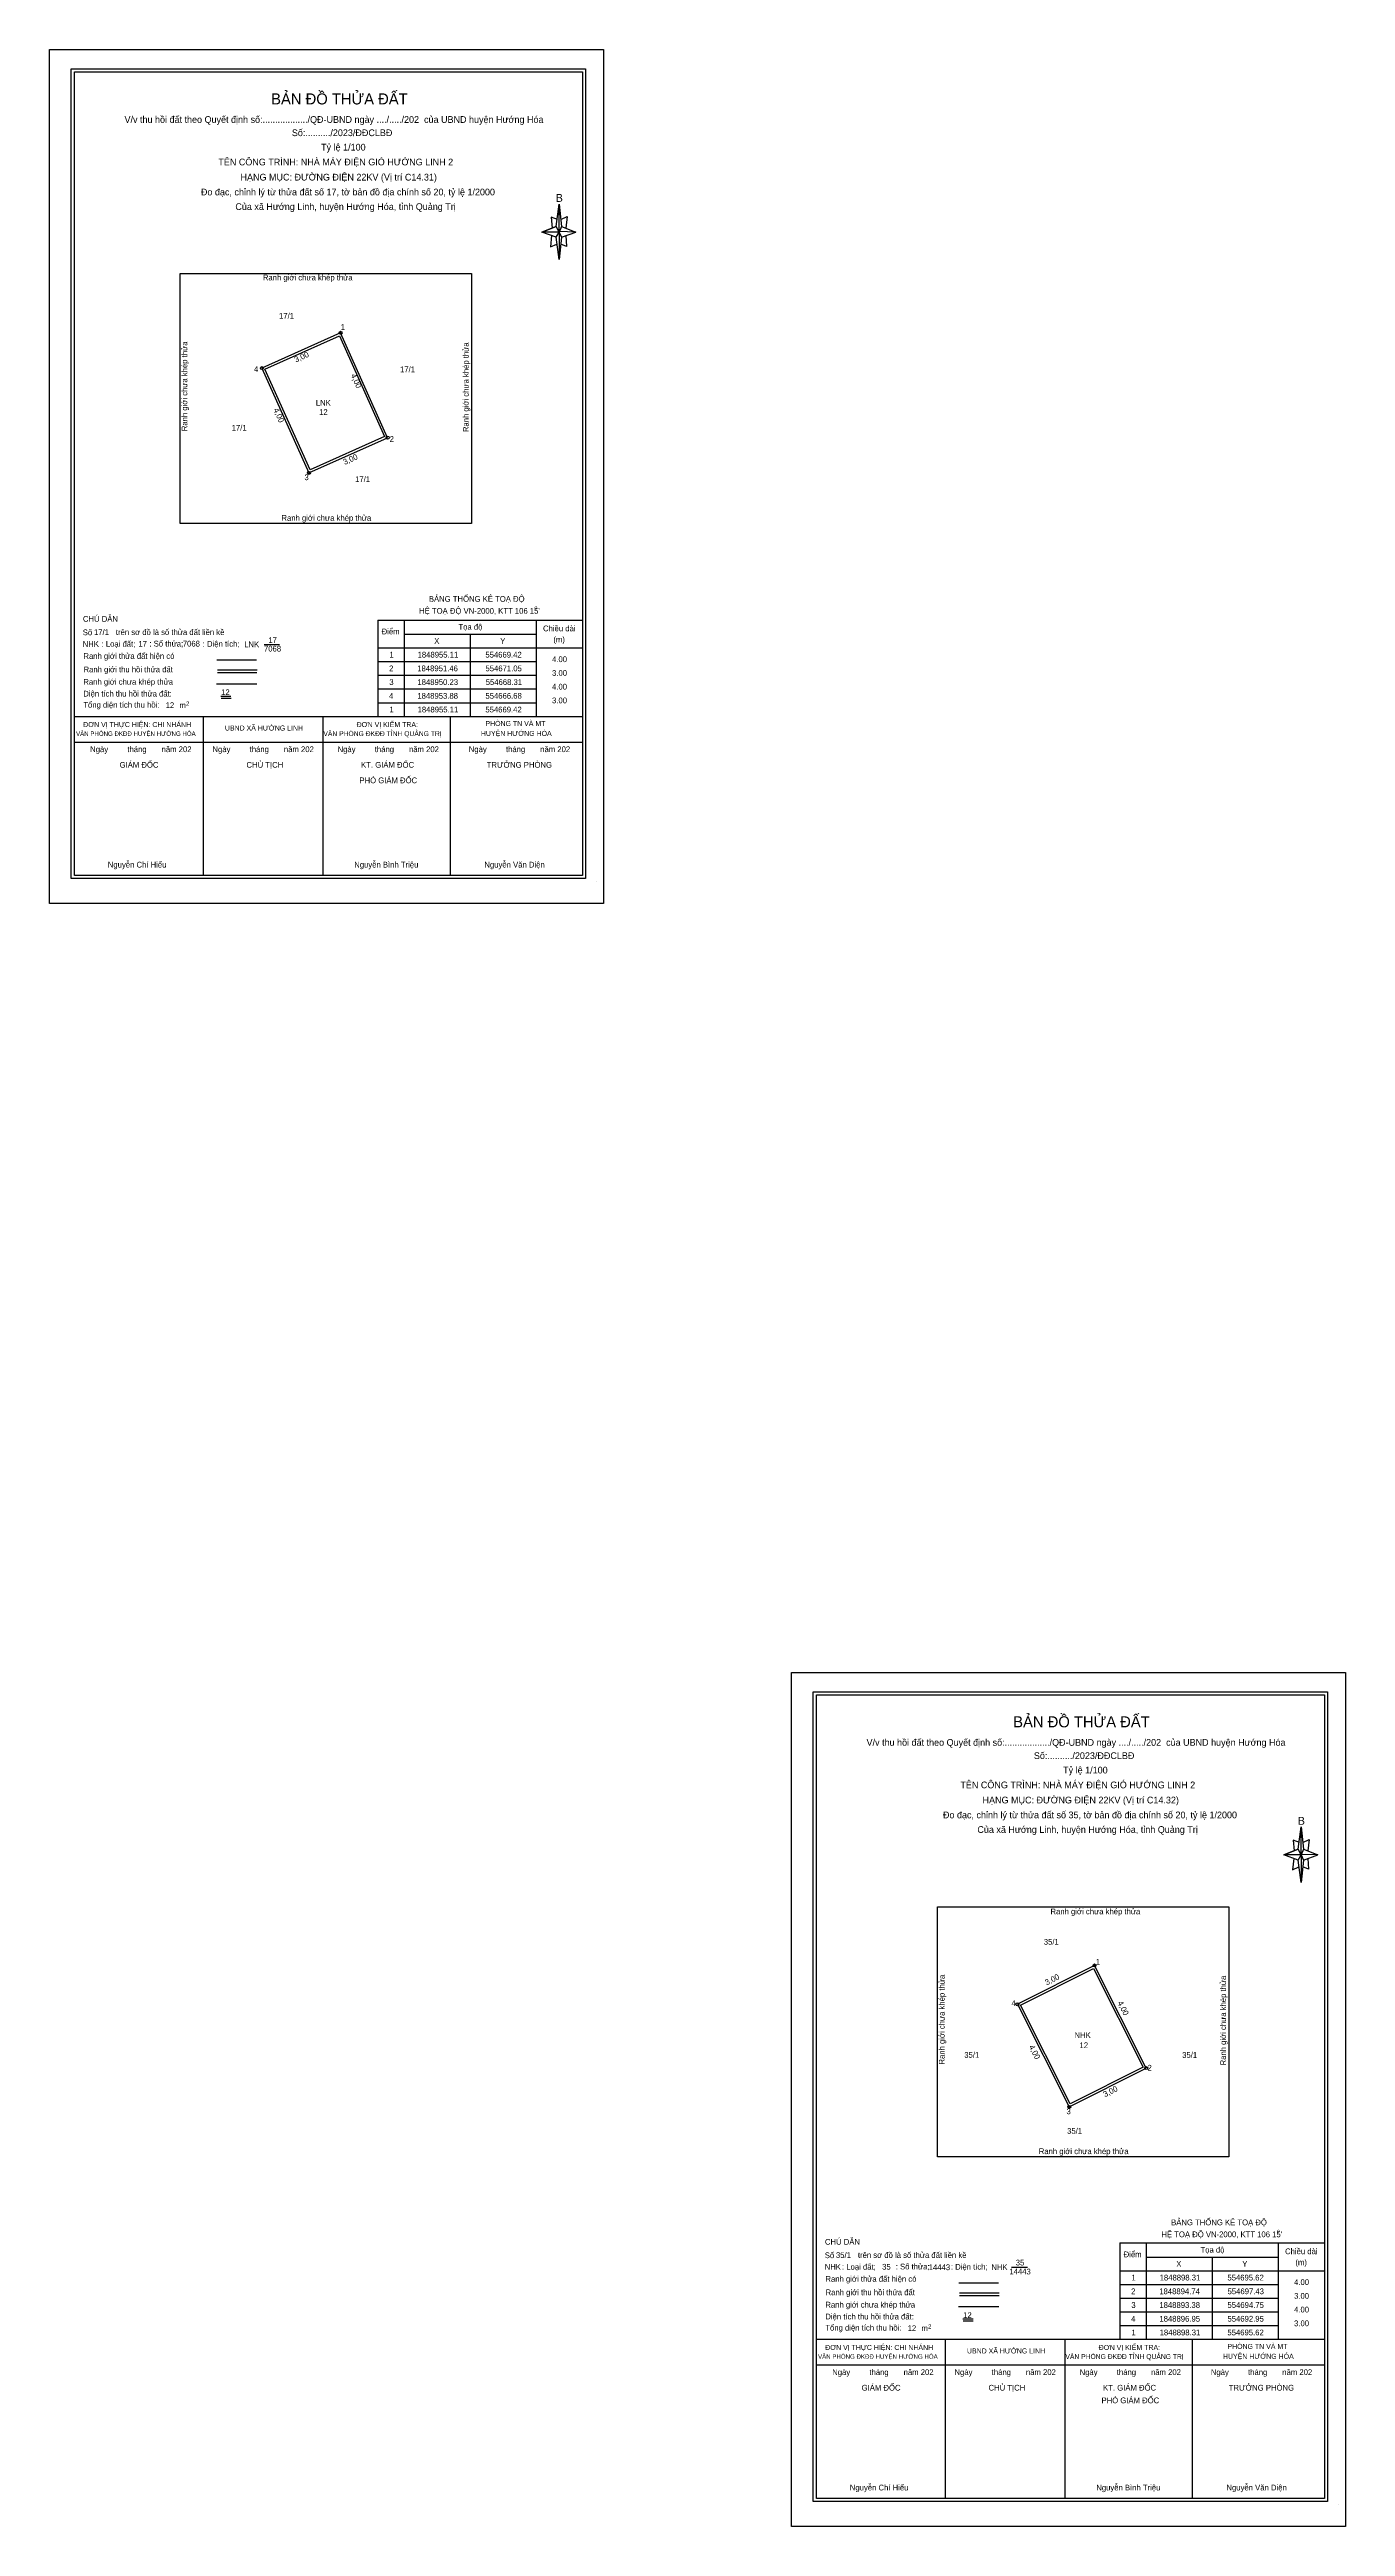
# Model space of a CAD drawing. Extents: x 554477 to 556972, y 1848154 to 1850269.
# Drawn here: x 554659.3 to 554704.4, y 1848878.8 to 1848965 of the extents above; entities that cross this region are included whole.
import ezdxf

# ---------------------------------------------------------------- set-up
doc = ezdxf.new("R2010")
doc.units = 0
for name, color, linetype in [('Level 10', 7, 'Continuous'), ('Level 13', 7, 'Continuous'), ('Level 16', 7, 'Continuous'), ('Level 18', 7, 'Continuous'), ('Level 2', 7, 'Continuous'), ('Level 21', 7, 'Continuous'), ('Level 27', 7, 'Continuous'), ('Level 5', 7, 'Continuous'), ('Level 55', 7, 'Continuous'), ('Level 56', 7, 'Continuous'), ('Level 6', 7, 'Continuous'), ('Level 67', 7, 'Continuous'), ('Level 68', 7, 'Continuous'), ('Level 73', 7, 'Continuous')]:
    doc.layers.add(name, color=color, linetype=linetype)

msp = doc.modelspace()

# ---------------------------------------------------------------- linework, layer by layer
at = {"layer": 'Level 10'}
for points in [[(554671.051, 1848951.458), (554669.415, 1848955.108), (554666.677, 1848953.881), (554668.314, 1848950.231), (554671.051, 1848951.458)], [(554697.428, 1848894.736), (554695.625, 1848898.307), (554692.947, 1848896.954), (554694.75, 1848893.384), (554697.428, 1848894.736)]]:
    msp.add_lwpolyline(points, dxfattribs=at)
at = {"layer": 'Level 13'}
for points in [[(554666.756, 1848944.267), (554667.294, 1848944.267)], [(554692.738, 1848887.813), (554693.296, 1848887.813)]]:
    msp.add_lwpolyline(points, dxfattribs=at)
at = {"layer": 'Level 16'}
for p, q in [((554665.133, 1848943.376), (554666.517, 1848943.376)), ((554690.933, 1848886.915), (554692.316, 1848886.915))]:
    msp.add_line(p, q, dxfattribs=at)
for points in [[(554670.946, 1848951.499), (554668.354, 1848950.337), (554666.783, 1848953.841), (554669.375, 1848955.002), (554670.946, 1848951.499)], [(554666.503, 1848942.888), (554665.1, 1848942.888)], [(554700.293, 1848900.343), (554700.293, 1848891.652), (554690.168, 1848891.652), (554690.168, 1848900.343), (554700.293, 1848900.343)], [(554697.32, 1848894.772), (554694.785, 1848893.491), (554693.054, 1848896.919), (554695.589, 1848898.199), (554697.32, 1848894.772)], [(554692.303, 1848886.427), (554690.899, 1848886.427)]]:
    msp.add_lwpolyline(points, dxfattribs=at)
at = {"layer": 'Level 2'}
for points in [[(554659.296, 1848964.961), (554678.552, 1848964.961), (554678.552, 1848935.25), (554659.296, 1848935.25)], [(554685.096, 1848908.5), (554704.351, 1848908.5), (554704.351, 1848878.789), (554685.096, 1848878.789)]]:
    msp.add_lwpolyline(points, close=True, dxfattribs=at)
at = {"layer": 'Level 21'}
for centre in [(554669.415, 1848955.108), (554666.677, 1848953.881), (554671.051, 1848951.458), (554671.051, 1848951.458), (554668.314, 1848950.231), (554695.625, 1848898.307), (554692.947, 1848896.954), (554697.428, 1848894.736), (554697.428, 1848894.736), (554694.75, 1848893.384)]:
    msp.add_circle(centre, 0.05, dxfattribs=at)
at = {"layer": 'Level 27'}
for p, q in [((554670.711, 1848945.113), (554677.823, 1848945.113)), ((554670.711, 1848945.113), (554670.711, 1848941.761)), ((554671.629, 1848945.113), (554671.629, 1848941.761)), ((554676.217, 1848945.113), (554676.217, 1848941.761)), ((554677.823, 1848945.616), (554677.823, 1848941.761)), ((554677.823, 1848945.616), (554677.823, 1848941.761)), ((554671.629, 1848944.623), (554676.217, 1848944.623)), ((554673.923, 1848944.623), (554673.923, 1848941.761)), ((554670.711, 1848944.146), (554677.823, 1848944.146)), ((554670.711, 1848943.669), (554676.217, 1848943.669)), ((554670.711, 1848943.192), (554676.217, 1848943.192)), ((554670.711, 1848942.715), (554676.217, 1848942.715)), ((554670.711, 1848942.238), (554676.217, 1848942.238)), ((554670.711, 1848941.761), (554677.823, 1848941.761)), ((554670.711, 1848941.761), (554677.823, 1848941.761)), ((554703.622, 1848889.155), (554703.622, 1848885.3)), ((554703.622, 1848889.155), (554703.622, 1848885.3)), ((554696.511, 1848888.652), (554703.622, 1848888.652)), ((554696.511, 1848888.652), (554696.511, 1848885.3)), ((554697.428, 1848888.652), (554697.428, 1848885.3)), ((554697.428, 1848888.162), (554702.016, 1848888.162)), ((554699.722, 1848888.162), (554699.722, 1848885.3)), ((554702.016, 1848888.652), (554702.016, 1848885.3)), ((554696.511, 1848887.685), (554703.622, 1848887.685)), ((554696.511, 1848887.208), (554702.016, 1848887.208)), ((554696.511, 1848886.731), (554702.016, 1848886.731)), ((554696.511, 1848886.254), (554702.016, 1848886.254)), ((554696.511, 1848885.777), (554702.016, 1848885.777)), ((554696.511, 1848885.3), (554703.622, 1848885.3)), ((554696.511, 1848885.3), (554703.622, 1848885.3))]:
    msp.add_line(p, q, dxfattribs=at)
at = {"layer": 'Level 56'}
msp.add_lwpolyline([(554663.837, 1848957.167), (554673.963, 1848957.167), (554673.963, 1848948.475), (554663.837, 1848948.475)], close=True, dxfattribs=at)
at = {"layer": 'Level 67'}
for p, q in [((554676.912, 1848958.81), (554676.416, 1848958.611)), ((554676.416, 1848958.611), (554676.912, 1848958.81)), ((554676.952, 1848959.048), (554676.733, 1848959.128)), ((554676.733, 1848959.128), (554676.773, 1848958.75)), ((554676.912, 1848958.81), (554677.012, 1848959.585)), ((554677.012, 1848958.611), (554676.912, 1848958.81)), ((554676.912, 1848958.81), (554677.091, 1848958.432)), ((554677.071, 1848959.048), (554677.29, 1848959.148)), ((554677.091, 1848958.81), (554677.588, 1848958.611)), ((554677.29, 1848959.148), (554677.25, 1848958.75)), ((554676.912, 1848958.432), (554676.416, 1848958.611)), ((554677.012, 1848958.611), (554676.416, 1848958.611)), ((554676.753, 1848958.492), (554676.714, 1848958.095)), ((554676.714, 1848958.095), (554676.932, 1848958.194)), ((554677.588, 1848958.611), (554677.012, 1848958.631)), ((554677.012, 1848958.631), (554677.012, 1848958.611)), ((554677.012, 1848958.611), (554677.091, 1848958.432)), ((554677.091, 1848958.432), (554677.012, 1848957.657)), ((554677.27, 1848958.114), (554677.071, 1848958.194)), ((554677.091, 1848958.432), (554677.588, 1848958.611)), ((554677.091, 1848958.432), (554677.588, 1848958.611)), ((554677.25, 1848958.492), (554677.27, 1848958.114)), ((554665.113, 1848943.724), (554666.487, 1848943.724)), ((554665.133, 1848943.283), (554666.508, 1848943.283)), ((554665.255, 1848942.468), (554665.604, 1848942.468)), ((554660.159, 1848941.761), (554677.823, 1848941.761)), ((554664.643, 1848936.233), (554664.643, 1848941.761)), ((554665.263, 1848942.398), (554665.605, 1848942.398)), ((554668.811, 1848936.233), (554668.811, 1848941.761)), ((554673.239, 1848936.233), (554673.239, 1848941.761)), ((554660.159, 1848940.868), (554677.823, 1848940.868)), ((554678.309, 1848936.018), (554678.309, 1848936.018)), ((554678.309, 1848936.018), (554678.309, 1848936.018)), ((554678.309, 1848936.018), (554678.309, 1848936.018)), ((554702.712, 1848902.349), (554702.811, 1848903.124)), ((554702.712, 1848902.349), (554702.215, 1848902.15)), ((554702.215, 1848902.15), (554702.712, 1848902.349)), ((554702.712, 1848901.971), (554702.215, 1848902.15)), ((554702.811, 1848902.15), (554702.215, 1848902.15)), ((554702.553, 1848902.031), (554702.513, 1848901.634)), ((554702.751, 1848902.587), (554702.533, 1848902.667)), ((554702.533, 1848902.667), (554702.573, 1848902.289)), ((554702.811, 1848902.15), (554702.712, 1848902.349)), ((554702.712, 1848902.349), (554702.89, 1848901.971)), ((554703.387, 1848902.15), (554702.811, 1848902.17)), ((554702.811, 1848902.17), (554702.811, 1848902.15)), ((554702.811, 1848902.15), (554702.89, 1848901.971)), ((554702.89, 1848901.971), (554702.811, 1848901.196)), ((554702.871, 1848902.587), (554703.089, 1848902.687)), ((554702.89, 1848902.349), (554703.387, 1848902.15)), ((554702.89, 1848901.971), (554703.387, 1848902.15)), ((554702.89, 1848901.971), (554703.387, 1848902.15)), ((554703.089, 1848902.687), (554703.049, 1848902.289)), ((554703.049, 1848902.031), (554703.069, 1848901.653)), ((554702.513, 1848901.634), (554702.731, 1848901.733)), ((554703.069, 1848901.653), (554702.871, 1848901.733)), ((554690.912, 1848887.263), (554692.287, 1848887.263)), ((554690.933, 1848886.822), (554692.308, 1848886.822)), ((554691.054, 1848886.007), (554691.403, 1848886.007)), ((554691.063, 1848885.937), (554691.405, 1848885.937)), ((554685.958, 1848885.3), (554703.622, 1848885.3)), ((554690.442, 1848879.772), (554690.442, 1848885.3)), ((554694.61, 1848879.772), (554694.61, 1848885.3)), ((554699.039, 1848879.772), (554699.039, 1848885.3)), ((554685.958, 1848884.407), (554703.622, 1848884.407)), ((554704.108, 1848879.557), (554704.108, 1848879.557)), ((554704.108, 1848879.557), (554704.108, 1848879.557)), ((554704.108, 1848879.557), (554704.108, 1848879.557))]:
    msp.add_line(p, q, dxfattribs=at)
for points in [[(554660.05, 1848964.29), (554677.931, 1848964.29), (554677.931, 1848936.117), (554660.05, 1848936.117)], [(554660.159, 1848964.181), (554677.823, 1848964.181), (554677.823, 1848936.226), (554660.159, 1848936.226)], [(554677.012, 1848959.585), (554677.091, 1848958.81), (554677.012, 1848958.611)], [(554677.012, 1848958.611), (554677.012, 1848957.657), (554676.912, 1848958.432)], [(554685.85, 1848907.829), (554703.731, 1848907.829), (554703.731, 1848879.656), (554685.85, 1848879.656)], [(554685.958, 1848907.72), (554703.622, 1848907.72), (554703.622, 1848879.765), (554685.958, 1848879.765)], [(554702.811, 1848903.124), (554702.89, 1848902.349), (554702.811, 1848902.15)], [(554702.811, 1848902.15), (554702.811, 1848901.196), (554702.712, 1848901.971)]]:
    msp.add_lwpolyline(points, close=True, dxfattribs=at)

# ---------------------------------------------------------------- texts
at = {"layer": 'Level 13'}
for s, p in [('LNK ', (554666.064, 1848944.167)), ('7068', (554666.751, 1848944.018)), ('17', (554666.903, 1848944.315)), ('NHK', (554692.04, 1848887.713)), ('14443', (554692.667, 1848887.557)), ('35', (554692.888, 1848887.869))]:
    msp.add_text(s, height=0.2, dxfattribs=at).set_placement(p)
at = {"layer": 'Level 18'}
for s, p in [('LNK', (554668.555, 1848952.57)), ('NHK', (554694.933, 1848895.782))]:
    msp.add_text(s, height=0.2, dxfattribs=at).set_placement(p)
at = {"layer": 'Level 21'}
for s, p in [('1', (554669.42, 1848955.209)), ('1', (554669.42, 1848955.209)), ('4', (554666.404, 1848953.745)), ('2', (554671.121, 1848951.313)), ('3', (554668.158, 1848949.98)), ('1', (554695.674, 1848898.334)), ('4', (554692.738, 1848896.892)), ('2', (554697.469, 1848894.647)), ('3', (554694.653, 1848893.132))]:
    msp.add_text(s, height=0.2, dxfattribs=at).set_placement(p)
at = {"layer": 'Level 27'}
for s, p in [('Điểm', (554670.843, 1848944.616)), ('X', (554672.671, 1848944.285)), ('Tọa độ', (554673.514, 1848944.775)), ('Y', (554674.965, 1848944.285)), ('Chiều dài', (554676.453, 1848944.722)), ('(m)', (554676.813, 1848944.338)), ('2', (554671.102, 1848943.331)), ('1', (554671.114, 1848943.808)), ('1848951.46', (554672.08, 1848943.331)), ('1848955.11', (554672.092, 1848943.808)), ('554669.42', (554674.448, 1848943.808)), ('554671.05', (554674.452, 1848943.331)), ('4.00', (554676.767, 1848943.649)), ('3.00', (554676.767, 1848943.172)), ('4', (554671.101, 1848942.376)), ('3', (554671.109, 1848942.854)), ('1848953.88', (554672.083, 1848942.376)), ('1848950.23', (554672.086, 1848942.854)), ('554666.68', (554674.451, 1848942.376)), ('554668.31', (554674.46, 1848942.854)), ('4.00', (554676.767, 1848942.695)), ('1', (554671.114, 1848941.899)), ('1848955.11', (554672.092, 1848941.899)), ('554669.42', (554674.448, 1848941.899)), ('3.00', (554676.767, 1848942.217)), ('Điểm', (554696.642, 1848888.155)), ('Tọa độ', (554699.313, 1848888.314)), ('Chiều dài', (554702.253, 1848888.261)), ('1', (554696.914, 1848887.347)), ('1848898.31', (554697.892, 1848887.347)), ('X', (554698.47, 1848887.824)), ('554695.62', (554700.248, 1848887.347)), ('Y', (554700.765, 1848887.824)), ('4.00', (554702.566, 1848887.188)), ('(m)', (554702.612, 1848887.877)), ('2', (554696.902, 1848886.87)), ('3', (554696.908, 1848886.393)), ('1848894.74', (554697.879, 1848886.87)), ('1848893.38', (554697.882, 1848886.393)), ('554694.75', (554700.251, 1848886.393)), ('554697.43', (554700.254, 1848886.87)), ('4.00', (554702.566, 1848886.234)), ('3.00', (554702.566, 1848886.711)), ('4', (554696.901, 1848885.915)), ('1', (554696.914, 1848885.438)), ('1848896.95', (554697.883, 1848885.915)), ('1848898.31', (554697.892, 1848885.438)), ('554695.62', (554700.248, 1848885.438)), ('554692.95', (554700.251, 1848885.915)), ('3.00', (554702.566, 1848885.756))]:
    msp.add_text(s, height=0.2, dxfattribs=at).set_placement(p)
at = {"layer": 'Level 5'}
for s, rotation, p in [('3,00', 24.14807, (554667.86, 1848954.071)), ('4,00', 294.14865, (554669.762, 1848953.633)), ('4,00', 294.14937, (554667.072, 1848952.433)), ('3,00', 24.15059, (554669.557, 1848950.507)), ('3,00', 26.7931, (554693.966, 1848897.611)), ('4,00', 296.79374, (554696.418, 1848897.008)), ('4,00', 296.79374, (554693.341, 1848895.482)), ('3,00', 26.7931, (554695.99, 1848893.719))]:
    msp.add_text(s, height=0.2, rotation=rotation, dxfattribs=at).set_placement(p)
for p in [(554668.668, 1848952.25), (554695.106, 1848895.43)]:
    msp.add_text('12', height=0.2, dxfattribs=at).set_placement(p)
at = {"layer": 'Level 55'}
for p in [(554664.086, 1848951.683), (554690.416, 1848894.86)]:
    msp.add_text('Ranh giới chưa khép thửa', height=0.2, rotation=90, dxfattribs=at).set_placement(p)
at = {"layer": 'Level 56'}
for p in [(554666.713, 1848956.929), (554667.359, 1848948.565), (554694.097, 1848900.086), (554693.689, 1848891.742)]:
    msp.add_text('Ranh giới chưa khép thửa', height=0.2, dxfattribs=at).set_placement(p)
for p in [(554673.868, 1848951.652), (554700.199, 1848894.829)]:
    msp.add_text('Ranh giới chưa khép thửa', height=0.2, rotation=90, dxfattribs=at).set_placement(p)
at = {"layer": 'Level 6'}
for p in [(554668.668, 1848952.25), (554695.106, 1848895.43)]:
    msp.add_text('12', height=0.2, dxfattribs=at).set_placement(p)
at = {"layer": 'Level 67'}
for s, height, p in [('BẢN ĐỒ THỬA ĐẤT', 0.38401, (554667, 1848963.052)), ('V/v thu hồi đất theo Quyết định số:................../QĐ-UBND ngày ..../...../202  của UBND huyện Hướng Hóa', 0.233918, (554661.902, 1848962.41)), ('Số:........../2023/ĐĐCLBĐ', 0.23392, (554667.721, 1848961.949)), ('Tỷ lệ 1/100', 0.23392, (554668.737, 1848961.447)), ('TÊN CÔNG TRÌNH: NHÀ MÁY ĐIỆN GIÓ HƯỚNG LINH 2', 0.23392, (554665.164, 1848960.931)), ('HẠNG MỤC: ĐƯỜNG ĐIỆN 22KV (Vị trí C14.31)', 0.23392, (554665.936, 1848960.404)), ('Đo đạc, chỉnh lý từ thửa đất số 17, tờ bản đồ địa chính số 20, tỷ lệ 1/2000', 0.23392, (554664.559, 1848959.887)), ('B', 0.274, (554676.898, 1848959.662)), ('Của xã Hướng Linh, huyện Hướng Hóa, tỉnh Quảng Trị', 0.23392, (554665.756, 1848959.379)), ('BẢNG THỐNG KÊ TOẠ ĐỘ', 0.2, (554672.484, 1848945.748)), ('CHÚ DẪN', 0.2, (554660.456, 1848945.053)), ("HỆ TOẠ ĐỘ VN-2000, KTT 106 15'", 0.2, (554672.145, 1848945.332)), ('o', 0.139, (554676.152, 1848945.483)), ('Ranh giới thửa đất hiện có', 0.2, (554660.474, 1848943.762)), ('Ranh giới thu hồi thửa đất', 0.2, (554660.478, 1848943.295)), ('Ranh giới chưa khép thửa', 0.2, (554660.47, 1848942.865)), ('Diện tích thu hồi thửa đất:', 0.2, (554660.47, 1848942.452)), ('ĐƠN VỊ THỰC HIỆN: CHI NHÁNH', 0.17544, (554660.464, 1848941.39)), ('Tổng diện tích thu hồi:', 0.2, (554660.47, 1848942.064)), ('ĐƠN VỊ KIỂM TRA:', 0.17544, (554669.973, 1848941.39)), ('PHÒNG TN VÀ MT', 0.17544, (554674.451, 1848941.426)), ('VĂN PHÒNG ĐKĐĐ HUYỆN HƯỚNG HÓA', 0.15409, (554660.217, 1848941.084)), ('Ngày         tháng       năm 202', 0.2, (554660.709, 1848940.518)), ('Ngày         tháng       năm 202', 0.2, (554664.961, 1848940.518)), ('UBND XÃ HƯỚNG LINH', 0.17544, (554665.393, 1848941.269)), ('VĂN PHÒNG ĐKĐĐ TỈNH QUẢNG TRỊ', 0.16963, (554668.817, 1848941.076)), ('Ngày         tháng       năm 202', 0.2, (554669.31, 1848940.518)), ('Ngày         tháng       năm 202', 0.2, (554673.873, 1848940.518)), ('HUYỆN HƯỚNG HÓA', 0.17544, (554674.294, 1848941.081)), ('GIÁM ĐỐC', 0.2, (554661.731, 1848939.976)), (' CHỦ TỊCH', 0.2, (554666.069, 1848939.976)), ('KT. GIÁM ĐỐC', 0.2, (554670.128, 1848939.976)), ('TRƯỞNG PHÒNG', 0.2, (554674.495, 1848939.976)), ('PHÓ GIÁM ĐỐC', 0.2, (554670.071, 1848939.436)), ('Nguyễn Chí Hiếu', 0.2, (554661.322, 1848936.503)), ('Nguyễn Bình Triệu', 0.2, (554669.889, 1848936.503)), ('Nguyễn Văn Diện', 0.2, (554674.415, 1848936.503)), ('BẢN ĐỒ THỬA ĐẤT', 0.38401, (554692.8, 1848906.591)), ('V/v thu hồi đất theo Quyết định số:................../QĐ-UBND ngày ..../...../202  của UBND huyện Hướng Hóa', 0.233918, (554687.702, 1848905.949)), ('Số:........../2023/ĐĐCLBĐ', 0.23392, (554693.52, 1848905.488)), ('TÊN CÔNG TRÌNH: NHÀ MÁY ĐIỆN GIÓ HƯỚNG LINH 2', 0.23392, (554690.963, 1848904.47)), ('Tỷ lệ 1/100', 0.23392, (554694.537, 1848904.986)), ('Đo đạc, chỉnh lý từ thửa đất số 35, tờ bản đồ địa chính số 20, tỷ lệ 1/2000', 0.23392, (554690.358, 1848903.426)), ('HẠNG MỤC: ĐƯỜNG ĐIỆN 22KV (Vị trí C14.32)', 0.23392, (554691.735, 1848903.943)), ('Của xã Hướng Linh, huyện Hướng Hóa, tỉnh Quảng Trị', 0.23392, (554691.555, 1848902.918)), ('B', 0.274, (554702.697, 1848903.201)), ("HỆ TOẠ ĐỘ VN-2000, KTT 106 15'", 0.2, (554697.954, 1848888.852)), ('BẢNG THỐNG KÊ TOẠ ĐỘ', 0.2, (554698.292, 1848889.268)), ('o', 0.139, (554701.96, 1848889.004)), ('CHÚ DẪN', 0.2, (554686.255, 1848888.592)), ('Ranh giới thửa đất hiện có', 0.2, (554686.273, 1848887.301)), ('Ranh giới chưa khép thửa', 0.2, (554686.269, 1848886.404)), ('Ranh giới thu hồi thửa đất', 0.2, (554686.277, 1848886.834)), ('Tổng diện tích thu hồi:', 0.2, (554686.269, 1848885.603)), ('Diện tích thu hồi thửa đất:', 0.2, (554686.269, 1848885.991)), ('VĂN PHÒNG ĐKĐĐ HUYỆN HƯỚNG HÓA', 0.15409, (554686.016, 1848884.623)), ('ĐƠN VỊ THỰC HIỆN: CHI NHÁNH', 0.17544, (554686.263, 1848884.929)), ('UBND XÃ HƯỚNG LINH', 0.17544, (554691.193, 1848884.808)), ('VĂN PHÒNG ĐKĐĐ TỈNH QUẢNG TRỊ', 0.16963, (554694.616, 1848884.615)), ('ĐƠN VỊ KIỂM TRA:', 0.17544, (554695.773, 1848884.929)), ('HUYỆN HƯỚNG HÓA', 0.17544, (554700.093, 1848884.62)), ('PHÒNG TN VÀ MT', 0.17544, (554700.25, 1848884.965)), ('Ngày         tháng       năm 202', 0.2, (554686.508, 1848884.057)), ('Ngày         tháng       năm 202', 0.2, (554690.76, 1848884.057)), ('Ngày         tháng       năm 202', 0.2, (554695.109, 1848884.057)), ('Ngày         tháng       năm 202', 0.2, (554699.673, 1848884.057)), ('GIÁM ĐỐC', 0.2, (554687.531, 1848883.515)), (' CHỦ TỊCH', 0.2, (554691.868, 1848883.515)), ('PHÓ GIÁM ĐỐC', 0.2, (554695.871, 1848883.075)), ('KT. GIÁM ĐỐC', 0.2, (554695.927, 1848883.515)), ('TRƯỞNG PHÒNG', 0.2, (554700.295, 1848883.515)), ('Nguyễn Chí Hiếu', 0.2, (554687.121, 1848880.042)), ('Nguyễn Bình Triệu', 0.2, (554695.688, 1848880.042)), ('Nguyễn Văn Diện', 0.2, (554700.215, 1848880.042))]:
    msp.add_text(s, height=height, dxfattribs=at).set_placement(p)
at = {"layer": 'Level 68'}
for s, height, p in [('Số ', 0.2, (554660.451, 1848944.584)), ('NHK', 0.2, (554660.447, 1848944.181)), ('17/1', 0.2, (554660.839, 1848944.592)), (': Loại đất;', 0.2, (554661.104, 1848944.184)), ('trên sơ đồ là số thửa đất liền kề', 0.2, (554661.602, 1848944.592)), ('17', 0.2, (554662.383, 1848944.185)), (': Số thửa; ', 0.2, (554662.768, 1848944.192)), ('7068', 0.2, (554663.929, 1848944.192)), (' : Diện tích;', 0.2, (554664.547, 1848944.184)), ('12', 0.2, (554665.261, 1848942.502)), ('12', 0.2, (554663.331, 1848942.05)), ('m', 0.2, (554663.815, 1848942.05)), ('2', 0.15, (554664.042, 1848942.134)), ('Số ', 0.2, (554686.25, 1848888.123)), ('35/1', 0.2, (554686.638, 1848888.131)), ('trên sơ đồ là số thửa đất liền kề', 0.2, (554687.401, 1848888.131)), ('NHK', 0.2, (554686.246, 1848887.72)), (': Loại đất;', 0.2, (554686.848, 1848887.723)), ('35', 0.2, (554688.243, 1848887.724)), (': Số thửa; ', 0.2, (554688.717, 1848887.731)), ('14443', 0.2, (554689.862, 1848887.706)), (' : Diện tích;', 0.2, (554690.56, 1848887.723)), ('12', 0.2, (554689.13, 1848885.589)), ('m', 0.2, (554689.615, 1848885.589)), ('2', 0.15, (554689.842, 1848885.673)), ('12', 0.2, (554691.06, 1848886.041))]:
    msp.add_text(s, height=height, dxfattribs=at).set_placement(p)
at = {"layer": 'Level 73'}
for s, p in [('17/1', (554667.275, 1848955.598)), ('17/1', (554671.482, 1848953.735)), ('17/1', (554665.628, 1848951.702)), ('17/1', (554669.921, 1848949.915)), ('35/1', (554693.864, 1848899.028)), ('35/1', (554691.099, 1848895.093)), ('35/1', (554698.676, 1848895.092)), ('35/1', (554694.675, 1848892.45))]:
    msp.add_text(s, height=0.2, dxfattribs=at).set_placement(p)

doc.saveas('drawing.dxf')
